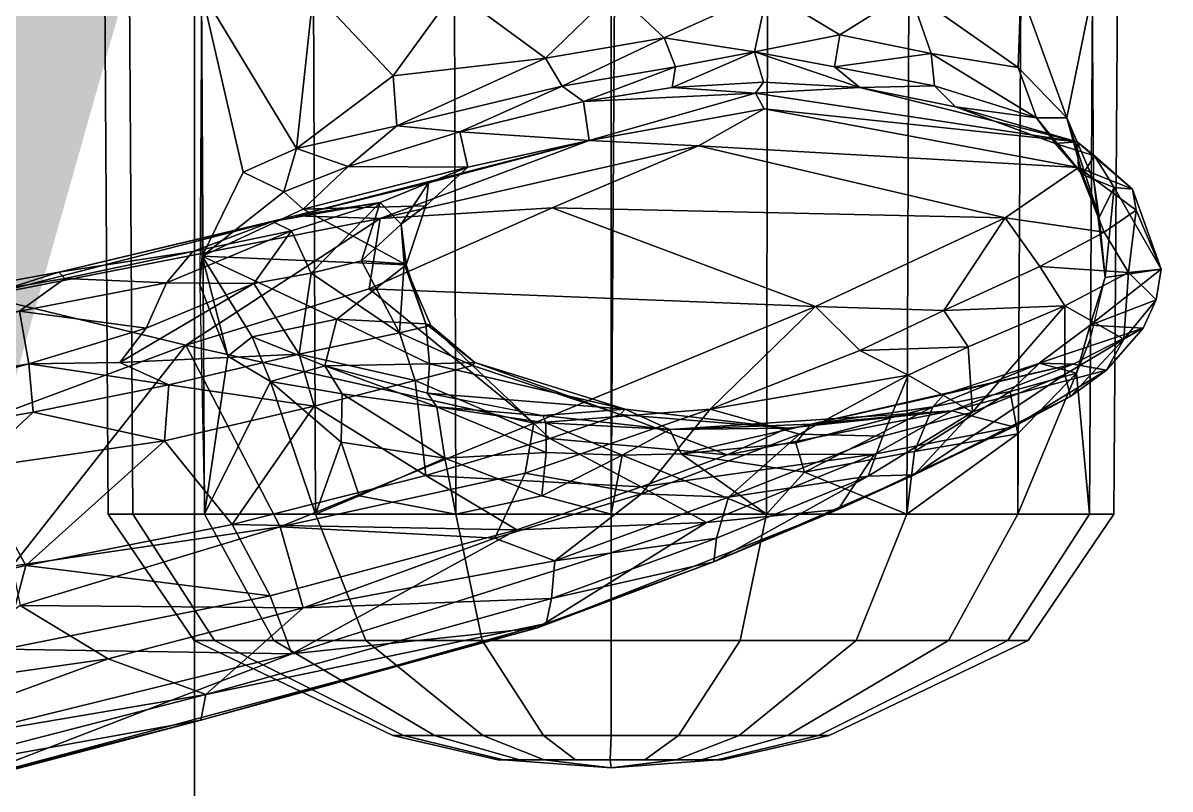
# Model space of a CAD drawing. Header units: inches. Extents: x -15.6 to 12, y -13.7 to 13.7.
# Drawn here: x 0.847 to 3.072, y -6.848 to -5.363 of the extents above; entities that cross this region are included whole.
import ezdxf

# ---------------------------------------------------------------- set-up
doc = ezdxf.new("R2010")
doc.units = ezdxf.units.IN
doc.header["$MEASUREMENT"] = 0
for name, color, linetype in [('SEAT-BASE', 5, 'Continuous'), ('SEAT-CHASSIS', 5, 'Continuous'), ('SEAT-FABRIC', 5, 'Continuous'), ('SEAT-VIEW', 7, 'Continuous')]:
    doc.layers.add(name, color=color, linetype=linetype)
doc.styles.get("Standard").update_dxf_attribs({"font": 'arial.ttf'})

msp = doc.modelspace()

# ---------------------------------------------------------------- linework, layer by layer
at = {"layer": 'SEAT-BASE'}
for points in [[(1.2583, -0.5087, 4.3018), (10.212, -6.9666, 3.2423), (10.0935, -7.0222, 3.1616), (1.2453, -0.5667, 4.1832)], [(1.2583, -0.5087, 4.3018), (1.6317, -0.6604, 5.6622), (8.3276, -5.7822, 3.9879), (10.212, -6.9666, 3.2423)], [(1.2144, -0.6768, 4.119), (1.2453, -0.5667, 4.1832), (10.0935, -7.0222, 3.1616), (10.0057, -7.1175, 3.1096)], [(1.8442, -0.7627, 6.6264), (11.0112, -7.713, 4.1389), (10.6876, -7.3537, 4.2077), (1.9818, -0.6018, 6.5161)], [(10.6876, -7.3537, 4.2077), (9.3076, -6.2305, 4.5256), (2.1183, -0.6616, 6.4477), (1.9818, -0.6018, 6.5161)], [(2.1583, -0.6136, 6.3529), (2.1513, -0.6307, 6.3972), (8.7499, -5.7517, 4.6397), (8.6059, -5.6101, 4.6557)], [(2.1578, -0.608, 6.3093), (2.1583, -0.6136, 6.3529), (8.6059, -5.6101, 4.6557), (8.0081, -5.1187, 4.7721)], [(2.1183, -0.6616, 6.4477), (9.3076, -6.2305, 4.5256), (8.7499, -5.7517, 4.6397), (2.1513, -0.6307, 6.3972)], [(1.7173, -0.7076, 5.8711), (8.366, -5.7674, 4.1787), (8.3276, -5.7822, 3.9879), (1.6317, -0.6604, 5.6622)], [(1.2144, -0.6768, 4.119), (10.0057, -7.1175, 3.1096), (9.9373, -7.2199, 3.0957), (1.1167, -0.8113, 4.119)], [(1.7173, -0.7076, 5.8711), (1.7517, -0.6778, 6.004), (8.4075, -5.7367, 4.297), (8.366, -5.7674, 4.1787)], [(1.7875, -0.7046, 6.1381), (8.4414, -5.6689, 4.4046), (8.4075, -5.7367, 4.297), (1.7517, -0.6778, 6.004)], [(10.9221, -7.7762, 4.1776), (11.0112, -7.713, 4.1389), (1.8442, -0.7627, 6.6264), (1.7632, -0.9924, 6.6746)], [(1.1167, -0.8113, 4.119), (9.9373, -7.2199, 3.0957), (9.861, -7.3166, 3.1096), (1.019, -0.9459, 4.119)], [(0.9238, -1.0093, 4.1832), (1.019, -0.9459, 4.119), (9.861, -7.3166, 3.1096), (9.7976, -7.4295, 3.1616)], [(10.8603, -7.8897, 4.1833), (10.9221, -7.7762, 4.1776), (1.7632, -0.9924, 6.6746), (1.7169, -1.1045, 6.6862)], [(0.9238, -1.0093, 4.1832), (9.7976, -7.4295, 3.1616), (9.7813, -7.5593, 3.2423), (0.8726, -1.0395, 4.3018)], [(1.1323, -1.3477, 5.6622), (0.8726, -1.0395, 4.3018), (9.7813, -7.5593, 3.2423), (8.0726, -6.1332, 3.9879)], [(10.8603, -7.8897, 4.1833), (1.7169, -1.1045, 6.6862), (1.581, -1.2915, 6.6862), (10.8596, -7.8907, 4.1833)], [(1.581, -1.2915, 6.6862), (1.4887, -1.3703, 6.6746), (10.7707, -7.9846, 4.1776), (10.8596, -7.8907, 4.1833)], [(1.1323, -1.3477, 5.6622), (8.0726, -6.1332, 3.9879), (8.0704, -6.1743, 4.1787), (1.2037, -1.4146, 5.8711)], [(1.4887, -1.3703, 6.6746), (1.2953, -1.5183, 6.6264), (10.7381, -8.0888, 4.1389), (10.7707, -7.9846, 4.1776)], [(1.1859, -1.4565, 6.004), (1.2037, -1.4146, 5.8711), (8.0704, -6.1743, 4.1787), (8.054, -6.2233, 4.297)], [(1.1859, -1.4565, 6.004), (8.054, -6.2233, 4.297), (8, -6.2765, 4.4046), (1.2224, -1.4823, 6.1381)], [(1.2224, -1.4823, 6.1381), (6.9088, -5.5046, 4.6837), (6.9916, -5.59, 4.7054), (1.2337, -1.5483, 6.156)], [(1.1848, -1.6988, 6.5161), (10.2964, -7.8921, 4.2077), (10.7381, -8.0888, 4.1389), (1.2953, -1.5183, 6.6264)], [(1.2847, -1.7309, 6.1669), (1.2337, -1.5483, 6.156), (6.9916, -5.59, 4.7054), (7.369, -5.944, 4.6181)], [(1.1848, -1.6988, 6.5161), (1.2838, -1.8102, 6.4477), (8.8018, -6.9268, 4.5256), (10.2964, -7.8921, 4.2077)], [(1.2646, -1.8511, 6.3972), (8.1741, -6.5443, 4.6397), (8.8018, -6.9268, 4.5256), (1.2838, -1.8102, 6.4477)], [(7.3428, -6.0344, 4.7721), (7.9949, -6.4511, 4.6557), (1.2505, -1.8631, 6.3529), (1.245, -1.8643, 6.3093)], [(7.3428, -6.0344, 4.7721), (1.245, -1.8643, 6.3093), (2.2236, -2.5256, 6.0373), (7.4363, -6.0989, 4.6757)], [(7.9949, -6.4511, 4.6557), (1.2505, -1.8631, 6.3529), (1.2646, -1.8511, 6.3972), (8.1741, -6.5443, 4.6397)], [(3.4855, -3.3577, 5.6397), (7.4363, -6.0989, 4.6757), (2.2236, -2.5256, 6.0373), (3.054, -3.0807, 5.78)]]:
    msp.add_3dface(points, dxfattribs=at)
at = {"layer": 'SEAT-CHASSIS'}
for points in [[(1.0602, -6.3154, 12.2506), (1.0537, -5.3012, 12.2526), (1.0056, -5.3012, 11.9492), (1.0125, -6.3154, 11.9492)], [(1.0125, -6.3154, 11.9492), (1.0056, -5.3012, 11.9492), (1.0537, -5.3012, 11.6457), (1.0602, -6.3154, 11.6479)], [(1.1988, -6.3154, 12.5225), (1.1932, -5.3012, 12.5264), (1.0537, -5.3012, 12.2526), (1.0602, -6.3154, 12.2506)], [(1.0602, -6.3154, 11.6479), (1.0537, -5.3012, 11.6457), (1.1932, -5.3012, 11.372), (1.1988, -6.3154, 11.376)], [(1.1946, -5.8152, 12.5433), (1.1932, -5.3012, 12.5264), (1.1899, -5.8705, 12.5255)], [(1.1932, -5.3012, 12.5264), (1.1946, -5.8152, 12.5433), (1.2742, -5.6522, 12.629)], [(1.4104, -5.3012, 12.7436), (1.1932, -5.3012, 12.5264), (1.3775, -5.6061, 12.7292)], [(1.3775, -5.6061, 12.7292), (1.1932, -5.3012, 12.5264), (1.2742, -5.6522, 12.629)], [(1.4145, -6.3154, 12.7382), (1.4104, -5.3012, 12.7436), (1.1932, -5.3012, 12.5264), (1.1988, -6.3154, 12.5225)], [(1.1988, -6.3154, 11.376), (1.1932, -5.3012, 11.372), (1.4104, -5.3012, 11.1547), (1.4145, -6.3154, 11.1602)], [(1.4104, -5.3012, 12.7436), (1.3775, -5.6061, 12.7292), (1.5653, -5.4655, 12.8414)], [(1.5653, -5.4655, 12.8414), (1.6842, -5.3012, 12.8831), (1.4104, -5.3012, 12.7436)], [(1.6864, -6.3154, 12.8768), (1.6842, -5.3012, 12.8831), (1.4104, -5.3012, 12.7436), (1.4145, -6.3154, 12.7382)], [(1.4145, -6.3154, 11.1602), (1.4104, -5.3012, 11.1547), (1.6842, -5.3012, 11.0152), (1.6864, -6.3154, 11.0217)], [(1.8606, -5.431, 12.9355), (1.6842, -5.3012, 12.8831), (1.5653, -5.4655, 12.8414)], [(1.8606, -5.431, 12.9355), (1.994, -5.3012, 12.9302), (1.6842, -5.3012, 12.8831)], [(1.9878, -6.3154, 12.9245), (1.994, -5.3012, 12.9302), (1.6842, -5.3012, 12.8831), (1.6864, -6.3154, 12.8768)], [(1.6864, -6.3154, 11.0217), (1.6842, -5.3012, 11.0152), (1.9876, -5.3012, 10.9672), (1.9878, -6.3154, 10.974)], [(2.0906, -5.3916, 12.938), (1.994, -5.3012, 12.9302), (1.8606, -5.431, 12.9355)], [(1.9878, -6.3154, 10.974), (1.9876, -5.3012, 10.9672), (2.2911, -5.3012, 11.0152), (2.2891, -6.3154, 11.0217)], [(2.2891, -6.3154, 12.8768), (2.2911, -5.3012, 12.8831), (1.994, -5.3012, 12.9302), (1.9878, -6.3154, 12.9245)], [(1.994, -5.3012, 12.9302), (2.0906, -5.3916, 12.938), (2.2911, -5.3012, 12.8831)], [(2.2656, -5.4185, 12.9181), (2.2911, -5.3012, 12.8831), (2.0906, -5.3916, 12.938)], [(2.2656, -5.4185, 12.9181), (2.431, -5.386, 12.837), (2.2911, -5.3012, 12.8831)], [(2.561, -6.3154, 12.7382), (2.5649, -5.3012, 12.7436), (2.2911, -5.3012, 12.8831), (2.2891, -6.3154, 12.8768)], [(2.2891, -6.3154, 11.0217), (2.2911, -5.3012, 11.0152), (2.5649, -5.3012, 11.1547), (2.561, -6.3154, 11.1602)], [(2.431, -5.386, 12.837), (2.5666, -5.3012, 12.7419), (2.2911, -5.3012, 12.8831)], [(2.5666, -5.3012, 12.7419), (2.431, -5.386, 12.837), (2.6087, -5.4219, 12.7233)], [(2.7768, -6.3154, 12.5225), (2.7821, -5.3012, 12.5264), (2.5649, -5.3012, 12.7436), (2.561, -6.3154, 12.7382)], [(2.561, -6.3154, 11.1602), (2.5649, -5.3012, 11.1547), (2.7821, -5.3012, 11.372), (2.7768, -6.3154, 11.376)], [(2.777, -5.449, 12.5373), (2.5666, -5.3012, 12.7419), (2.6087, -5.4219, 12.7233)], [(2.777, -5.449, 12.5373), (2.7821, -5.3012, 12.5264), (2.5666, -5.3012, 12.7419)], [(2.9153, -6.3154, 12.2506), (2.9216, -5.3012, 12.2526), (2.7821, -5.3012, 12.5264), (2.7768, -6.3154, 12.5225)], [(2.7768, -6.3154, 11.376), (2.7821, -5.3012, 11.372), (2.9216, -5.3012, 11.6457), (2.9153, -6.3154, 11.6479)], [(2.8717, -5.5465, 12.3862), (2.7821, -5.3012, 12.5264), (2.777, -5.449, 12.5373)], [(2.7821, -5.3012, 12.5264), (2.8717, -5.5465, 12.3862), (2.9216, -5.3012, 12.2527)], [(2.9237, -5.6688, 12.2406), (2.9216, -5.3012, 12.2527), (2.8717, -5.5465, 12.3862)], [(2.963, -6.3154, 11.9492), (2.9697, -5.3012, 11.9492), (2.9216, -5.3012, 12.2526), (2.9153, -6.3154, 12.2506)], [(2.9153, -6.3154, 11.6479), (2.9216, -5.3012, 11.6457), (2.9697, -5.3012, 11.9492), (2.963, -6.3154, 11.9492)], [(1.8928, -5.4855, 12.9793), (2.0906, -5.3916, 12.938), (1.8606, -5.431, 12.9355)], [(2.1126, -5.448, 12.9715), (2.0906, -5.3916, 12.938), (1.8928, -5.4855, 12.9793)], [(2.0906, -5.3916, 12.938), (2.1126, -5.448, 12.9715), (2.2656, -5.4185, 12.9181)], [(2.4212, -5.4482, 12.8834), (2.431, -5.386, 12.837), (2.2656, -5.4185, 12.9181)], [(2.431, -5.386, 12.837), (2.4212, -5.4482, 12.8834), (2.6087, -5.4219, 12.7233)], [(2.2833, -5.4777, 13.0041), (2.2656, -5.4185, 12.9181), (2.1061, -5.488, 13.0329)], [(2.1126, -5.448, 12.9715), (2.1061, -5.488, 13.0329), (2.2656, -5.4185, 12.9181)], [(2.2656, -5.4185, 12.9181), (2.4699, -5.488, 12.929), (2.4212, -5.4482, 12.8834)], [(2.2656, -5.4185, 12.9181), (2.2833, -5.4777, 13.0041), (2.4699, -5.488, 12.929)], [(2.4212, -5.4482, 12.8834), (2.6148, -5.4844, 12.7687), (2.6087, -5.4219, 12.7233)], [(2.6148, -5.4844, 12.7687), (2.8128, -5.5467, 12.5345), (2.6087, -5.4219, 12.7233)], [(2.6087, -5.4219, 12.7233), (2.8128, -5.5467, 12.5345), (2.777, -5.449, 12.5373)], [(1.8606, -5.431, 12.9355), (1.5653, -5.4655, 12.8414), (1.5719, -5.5621, 12.8824)], [(1.5719, -5.5621, 12.8824), (1.8928, -5.4855, 12.9793), (1.8606, -5.431, 12.9355)], [(2.1126, -5.448, 12.9715), (1.8928, -5.4855, 12.9793), (1.9341, -5.5149, 13.0394)], [(2.1126, -5.448, 12.9715), (1.8928, -5.4855, 12.9793), (1.9341, -5.5149, 13.0394)], [(1.9341, -5.5149, 13.0394), (2.1061, -5.488, 13.0329), (2.1126, -5.448, 12.9715)], [(1.9341, -5.5149, 13.0394), (2.1061, -5.488, 13.0329), (2.1126, -5.448, 12.9715)], [(2.4699, -5.488, 12.929), (2.6148, -5.4844, 12.7687), (2.4212, -5.4482, 12.8834)], [(2.8717, -5.5465, 12.3862), (2.777, -5.449, 12.5373), (2.8128, -5.5467, 12.5345)], [(1.3775, -5.6061, 12.7292), (1.5719, -5.5621, 12.8824), (1.5653, -5.4655, 12.8414)], [(1.8928, -5.4855, 12.9793), (1.5719, -5.5621, 12.8824), (1.6943, -5.5742, 13.015)], [(1.8928, -5.4855, 12.9793), (1.6943, -5.5742, 13.015), (1.9341, -5.5149, 13.0394)], [(1.8928, -5.4855, 12.9793), (1.6943, -5.5742, 13.015), (1.9341, -5.5149, 13.0394)], [(2.2679, -5.4989, 13.4905), (2.1061, -5.488, 13.0329), (1.9341, -5.5149, 13.0394)], [(2.1061, -5.488, 13.0329), (2.2679, -5.4989, 13.4905), (2.2833, -5.4777, 13.0041)], [(2.4699, -5.488, 12.929), (2.2833, -5.4777, 13.0041), (2.2679, -5.4989, 13.4905)], [(2.8917, -5.5935, 13.3274), (2.4699, -5.488, 12.929), (2.2679, -5.4989, 13.4905)], [(2.6148, -5.4844, 12.7687), (2.4699, -5.488, 12.929), (2.6559, -5.5254, 12.8141)], [(2.6559, -5.5254, 12.8141), (2.4699, -5.488, 12.929), (2.8917, -5.5935, 13.3274)], [(2.8128, -5.5467, 12.5345), (2.6148, -5.4844, 12.7687), (2.6559, -5.5254, 12.8141)], [(1.9449, -5.591, 14.2989), (1.9341, -5.5149, 13.0394), (1.6943, -5.5742, 13.015)], [(2.2679, -5.4989, 13.4905), (1.9341, -5.5149, 13.0394), (1.9449, -5.591, 14.2989)], [(1.9449, -5.591, 14.2989), (2.2847, -5.5294, 14.0687), (2.2679, -5.4989, 13.4905)], [(2.8917, -5.5935, 13.3274), (2.2679, -5.4989, 13.4905), (2.2847, -5.5294, 14.0687)], [(1.9449, -5.591, 14.2989), (2.1569, -5.6013, 14.5308), (2.2847, -5.5294, 14.0687)], [(2.8943, -5.6429, 14.2706), (2.2847, -5.5294, 14.0687), (2.1569, -5.6013, 14.5308)], [(2.2847, -5.5294, 14.0687), (2.8943, -5.6429, 14.2706), (2.8917, -5.5935, 13.3274)], [(2.8488, -5.5964, 12.6417), (2.6559, -5.5254, 12.8141), (2.8917, -5.5935, 13.3274)], [(2.8128, -5.5467, 12.5345), (2.6559, -5.5254, 12.8141), (2.8488, -5.5964, 12.6417)], [(2.8128, -5.5467, 12.5345), (2.9018, -5.6567, 12.4522), (2.8717, -5.5465, 12.3862)], [(2.8128, -5.5467, 12.5345), (2.8488, -5.5964, 12.6417), (2.9018, -5.6567, 12.4522)], [(2.934, -5.7391, 12.2953), (2.9237, -5.6688, 12.2406), (2.8717, -5.5465, 12.3862)], [(2.934, -5.7391, 12.2953), (2.8717, -5.5465, 12.3862), (2.9018, -5.6567, 12.4522)], [(1.3775, -5.6061, 12.7292), (1.4777, -5.6413, 12.9178), (1.5719, -5.5621, 12.8824)], [(1.5719, -5.5621, 12.8824), (1.4777, -5.6413, 12.9178), (1.6943, -5.5742, 13.015)], [(1.6943, -5.5742, 13.015), (1.4777, -5.6413, 12.9178), (1.7098, -5.6425, 13.8475)], [(1.7098, -5.6425, 13.8475), (1.9449, -5.591, 14.2989), (1.6943, -5.5742, 13.015)], [(1.2742, -5.6522, 12.629), (1.3527, -5.6903, 12.7858), (1.3775, -5.6061, 12.7292)], [(1.3775, -5.6061, 12.7292), (1.3527, -5.6903, 12.7858), (1.4777, -5.6413, 12.9178)], [(1.3751, -5.7367, 14.667), (1.9449, -5.591, 14.2989), (1.6336, -5.6727, 14.1848)], [(1.5395, -5.7417, 14.8571), (1.9449, -5.591, 14.2989), (1.3751, -5.7367, 14.667)], [(2.1569, -5.6013, 14.5308), (1.9449, -5.591, 14.2989), (1.5395, -5.7417, 14.8571)], [(1.5395, -5.7417, 14.8571), (1.8737, -5.7215, 14.9422), (2.1569, -5.6013, 14.5308)], [(1.9449, -5.591, 14.2989), (1.7098, -5.6425, 13.8475), (1.6336, -5.6727, 14.1848)], [(2.7517, -5.7406, 14.8435), (2.1569, -5.6013, 14.5308), (1.8737, -5.7215, 14.9422)], [(2.1569, -5.6013, 14.5308), (2.7517, -5.7406, 14.8435), (2.8943, -5.6429, 14.2706)], [(2.9251, -5.6203, 13.0056), (2.8488, -5.5964, 12.6417), (2.8917, -5.5935, 13.3274)], [(2.9018, -5.6567, 12.4522), (2.8488, -5.5964, 12.6417), (2.9251, -5.6203, 13.0056)], [(2.9988, -5.685, 13.9858), (2.8917, -5.5935, 13.3274), (2.8943, -5.6429, 14.2706)], [(2.9251, -5.6203, 13.0056), (2.8917, -5.5935, 13.3274), (2.9988, -5.685, 13.9858)], [(2.9018, -5.6567, 12.4522), (2.9251, -5.6203, 13.0056), (2.9635, -5.682, 12.9538)], [(2.9251, -5.6203, 13.0056), (2.9988, -5.685, 13.9858), (2.9635, -5.682, 12.9538)], [(1.3905, -5.7241, 12.991), (1.4777, -5.6413, 12.9178), (1.3527, -5.6903, 12.7858)], [(1.7098, -5.6425, 13.8475), (1.4777, -5.6413, 12.9178), (1.3905, -5.7241, 12.991)], [(1.7098, -5.6425, 13.8475), (1.3905, -5.7241, 12.991), (1.6285, -5.7172, 13.8861)], [(1.6336, -5.6727, 14.1848), (1.7098, -5.6425, 13.8475), (1.6285, -5.7172, 13.8861)], [(2.7517, -5.7406, 14.8435), (2.9441, -5.7685, 14.649), (2.8943, -5.6429, 14.2706)], [(2.8943, -5.6429, 14.2706), (2.9441, -5.7685, 14.649), (3.006, -5.7258, 14.3062)], [(2.8943, -5.6429, 14.2706), (3.006, -5.7258, 14.3062), (2.9988, -5.685, 13.9858)], [(1.2742, -5.6522, 12.629), (1.1946, -5.8152, 12.5433), (1.3527, -5.6903, 12.7858)], [(1.6336, -5.6727, 14.1848), (1.5399, -5.7108, 14.3167), (1.3751, -5.7367, 14.667)], [(1.6336, -5.6727, 14.1848), (1.5805, -5.7526, 14.1404), (1.5399, -5.7108, 14.3167)], [(1.6285, -5.7172, 13.8861), (1.5805, -5.7526, 14.1404), (1.6336, -5.6727, 14.1848)], [(2.934, -5.7391, 12.2953), (2.9018, -5.6567, 12.4522), (2.9635, -5.682, 12.9538)], [(2.9458, -5.8561, 12.1744), (2.9237, -5.6688, 12.2406), (2.934, -5.7391, 12.2953)], [(1.3905, -5.7241, 12.991), (1.3527, -5.6903, 12.7858), (1.1946, -5.8152, 12.5433)], [(2.9635, -5.682, 12.9538), (2.9458, -5.8561, 12.1744), (2.934, -5.7391, 12.2953)], [(3.0544, -5.8404, 14.2607), (2.9458, -5.8561, 12.1744), (2.9635, -5.682, 12.9538)], [(3.0544, -5.8404, 14.2607), (2.9635, -5.682, 12.9538), (2.9988, -5.685, 13.9858)], [(3.0544, -5.8404, 14.2607), (2.9988, -5.685, 13.9858), (3.006, -5.7258, 14.3062)], [(1.5399, -5.7108, 14.3167), (1.3307, -5.748, 14.6194), (1.3751, -5.7367, 14.667)], [(1.3307, -5.748, 14.6194), (1.5399, -5.7108, 14.3167), (1.3677, -5.7656, 14.5171)], [(1.5399, -5.7108, 14.3167), (1.4063, -5.848, 14.4209), (1.3677, -5.7656, 14.5171)], [(1.5902, -5.832, 13.8522), (1.6285, -5.7172, 13.8861), (1.3905, -5.7241, 12.991)], [(1.5399, -5.7108, 14.3167), (1.5035, -5.8241, 14.297), (1.4063, -5.848, 14.4209)], [(1.5035, -5.8241, 14.297), (1.5399, -5.7108, 14.3167), (1.5805, -5.7526, 14.1404)], [(1.5902, -5.832, 13.8522), (1.5805, -5.7526, 14.1404), (1.6285, -5.7172, 13.8861)], [(1.5395, -5.7417, 14.8571), (1.3751, -5.7367, 14.667), (0.7701, -5.8926, 14.8371)], [(0.9166, -5.846, 14.7625), (0.7701, -5.8926, 14.8371), (1.3751, -5.7367, 14.667)], [(1.3751, -5.7367, 14.667), (1.3307, -5.748, 14.6194), (0.9166, -5.846, 14.7625)], [(1.5902, -5.832, 13.8522), (1.3905, -5.7241, 12.991), (1.1946, -5.8152, 12.5433)], [(1.5395, -5.7417, 14.8571), (1.5186, -5.8784, 15.2285), (1.8737, -5.7215, 14.9422)], [(2.3843, -5.9127, 15.3963), (1.8737, -5.7215, 14.9422), (1.5186, -5.8784, 15.2285)], [(1.8737, -5.7215, 14.9422), (2.3843, -5.9127, 15.3963), (2.7517, -5.7406, 14.8435)], [(2.9914, -5.8468, 14.6606), (3.006, -5.7258, 14.3062), (2.9441, -5.7685, 14.649)], [(3.006, -5.7258, 14.3062), (2.9914, -5.8468, 14.6606), (3.0544, -5.8404, 14.2607)], [(1.163, -5.9876, 15.3219), (1.5395, -5.7417, 14.8571), (0.7701, -5.8926, 14.8371)], [(1.1764, -5.8059, 14.6287), (0.9166, -5.846, 14.7625), (1.3307, -5.748, 14.6194)], [(1.5186, -5.8784, 15.2285), (1.5395, -5.7417, 14.8571), (1.163, -5.9876, 15.3219)], [(1.3307, -5.748, 14.6194), (1.3677, -5.7656, 14.5171), (1.1764, -5.8059, 14.6287)], [(1.5863, -5.83, 14.1089), (1.5035, -5.8241, 14.297), (1.5805, -5.7526, 14.1404)], [(1.5902, -5.832, 13.8522), (1.5863, -5.83, 14.1089), (1.5805, -5.7526, 14.1404)], [(2.3843, -5.9127, 15.3963), (2.6329, -5.9203, 15.296), (2.7517, -5.7406, 14.8435)], [(2.6329, -5.9203, 15.296), (2.8194, -5.8348, 14.9842), (2.7517, -5.7406, 14.8435)], [(2.7517, -5.7406, 14.8435), (2.8194, -5.8348, 14.9842), (2.9441, -5.7685, 14.649)], [(1.1252, -5.8669, 14.5936), (1.3677, -5.7656, 14.5171), (1.2946, -5.8677, 14.5099)], [(1.1252, -5.8669, 14.5936), (1.1764, -5.8059, 14.6287), (1.3677, -5.7656, 14.5171)], [(1.2946, -5.8677, 14.5099), (1.3677, -5.7656, 14.5171), (1.4063, -5.848, 14.4209)], [(2.9914, -5.8468, 14.6606), (2.9441, -5.7685, 14.649), (2.8194, -5.8348, 14.9842)], [(1.1764, -5.8059, 14.6287), (0.9281, -5.858, 14.6805), (0.9166, -5.846, 14.7625)], [(1.1764, -5.8059, 14.6287), (1.1252, -5.8669, 14.5936), (0.9281, -5.858, 14.6805)], [(1.1899, -5.8705, 12.5255), (1.2445, -6.0091, 12.5944), (1.1946, -5.8152, 12.5433)], [(1.1946, -5.8152, 12.5433), (1.4556, -5.9373, 13.3507), (1.5902, -5.832, 13.8522)], [(1.4556, -5.9373, 13.3507), (1.1946, -5.8152, 12.5433), (1.2915, -5.9711, 12.7094)], [(1.1946, -5.8152, 12.5433), (1.2445, -6.0091, 12.5944), (1.2915, -5.9711, 12.7094)], [(1.5035, -5.8241, 14.297), (1.5776, -5.9634, 14.2751), (1.4063, -5.848, 14.4209)], [(1.5035, -5.8241, 14.297), (1.5863, -5.83, 14.1089), (1.5776, -5.9634, 14.2751)], [(0.9166, -5.846, 14.7625), (0.9281, -5.858, 14.6805), (-0.2635, -6.0618, 14.6088)], [(-0.2635, -6.0618, 14.6088), (0.7701, -5.8926, 14.8371), (0.9166, -5.846, 14.7625)], [(1.3827, -6.0051, 14.4961), (1.2946, -5.8677, 14.5099), (1.4063, -5.848, 14.4209)], [(1.3827, -6.0051, 14.4961), (1.4063, -5.848, 14.4209), (1.5776, -5.9634, 14.2751)], [(1.4556, -5.9373, 13.3507), (1.6282, -5.9464, 13.8696), (1.5902, -5.832, 13.8522)], [(1.5776, -5.9634, 14.2751), (1.5863, -5.83, 14.1089), (1.6378, -5.9491, 14.0412)], [(1.6282, -5.9464, 13.8696), (1.5863, -5.83, 14.1089), (1.5902, -5.832, 13.8522)], [(1.6282, -5.9464, 13.8696), (1.6378, -5.9491, 14.0412), (1.5863, -5.83, 14.1089)], [(2.8679, -5.9115, 15.0095), (2.8194, -5.8348, 14.9842), (2.6329, -5.9203, 15.296)], [(2.8679, -5.9115, 15.0095), (2.9914, -5.8468, 14.6606), (2.8194, -5.8348, 14.9842)], [(2.8679, -5.9115, 15.0095), (2.982, -5.976, 14.6548), (2.9914, -5.8468, 14.6606)], [(2.9167, -5.949, 12.4042), (2.9458, -5.8561, 12.1744), (3.0544, -5.8404, 14.2607)], [(3.0449, -5.8995, 14.2728), (2.9167, -5.949, 12.4042), (3.0544, -5.8404, 14.2607)], [(3.0449, -5.8995, 14.2728), (2.9914, -5.8468, 14.6606), (2.982, -5.976, 14.6548)], [(3.0544, -5.8404, 14.2607), (2.9914, -5.8468, 14.6606), (3.0449, -5.8995, 14.2728)], [(-0.2635, -6.0618, 14.6088), (0.9281, -5.858, 14.6805), (-0.1848, -6.0456, 14.4943)], [(0.84, -5.9213, 14.608), (-0.1848, -6.0456, 14.4943), (0.9281, -5.858, 14.6805)], [(0.84, -5.9213, 14.608), (0.9281, -5.858, 14.6805), (1.1252, -5.8669, 14.5936)], [(1.086, -5.9545, 14.5669), (0.84, -5.9213, 14.608), (1.1252, -5.8669, 14.5936)], [(1.3827, -6.0051, 14.4961), (1.0352, -6.0208, 14.5635), (1.2946, -5.8677, 14.5099)], [(1.0352, -6.0208, 14.5635), (1.086, -5.9545, 14.5669), (1.2946, -5.8677, 14.5099)], [(1.086, -5.9545, 14.5669), (1.1252, -5.8669, 14.5936), (1.2946, -5.8677, 14.5099)], [(1.1988, -6.3154, 12.5225), (1.2445, -6.0091, 12.5944), (1.1899, -5.8705, 12.5255)], [(2.9167, -5.949, 12.4042), (2.9174, -5.9747, 12.2513), (2.9458, -5.8561, 12.1744)], [(0.8095, -6.1195, 15.3903), (1.163, -5.9876, 15.3219), (0.7701, -5.8926, 14.8371)], [(1.838, -6.1389, 15.7645), (1.5186, -5.8784, 15.2285), (1.163, -5.9876, 15.3219)], [(1.5186, -5.8784, 15.2285), (1.838, -6.1389, 15.7645), (2.3843, -5.9127, 15.3963)], [(1.838, -6.1389, 15.7645), (2.1798, -6.1117, 15.7098), (2.3843, -5.9127, 15.3963)], [(2.3843, -5.9127, 15.3963), (2.1798, -6.1117, 15.7098), (2.4699, -5.9979, 15.4931)], [(2.3843, -5.9127, 15.3963), (2.4699, -5.9979, 15.4931), (2.6329, -5.9203, 15.296)], [(2.6329, -5.9203, 15.296), (2.6803, -5.9905, 15.3247), (2.8679, -5.9115, 15.0095)], [(2.8679, -5.9115, 15.0095), (2.6803, -5.9905, 15.3247), (2.6886, -6.1174, 15.3117)], [(2.8679, -5.9115, 15.0095), (2.6886, -6.1174, 15.3117), (2.8675, -6.0442, 14.9853)], [(2.8679, -5.9115, 15.0095), (2.8675, -6.0442, 14.9853), (2.982, -5.976, 14.6548)], [(3.0197, -5.9547, 14.2619), (2.9167, -5.949, 12.4042), (3.0449, -5.8995, 14.2728)], [(3.0449, -5.8995, 14.2728), (2.982, -5.976, 14.6548), (3.0197, -5.9547, 14.2619)], [(0.8586, -6.0238, 14.5537), (-0.1343, -6.1919, 14.3431), (0.84, -5.9213, 14.608)], [(1.086, -5.9545, 14.5669), (0.8586, -6.0238, 14.5537), (0.84, -5.9213, 14.608)], [(1.4556, -5.9373, 13.3507), (1.2915, -5.9711, 12.7094), (1.4325, -6.0274, 12.9027)], [(1.4325, -6.0274, 12.9027), (1.6355, -6.024, 13.607), (1.4556, -5.9373, 13.3507)], [(1.6282, -5.9464, 13.8696), (1.4556, -5.9373, 13.3507), (1.6355, -6.024, 13.607)], [(2.6803, -5.9905, 15.3247), (2.6329, -5.9203, 15.296), (2.4699, -5.9979, 15.4931)], [(0.8586, -6.0238, 14.5537), (1.086, -5.9545, 14.5669), (1.0352, -6.0208, 14.5635)], [(1.719, -6.0268, 14.1513), (1.5776, -5.9634, 14.2751), (1.6378, -5.9491, 14.0412)], [(1.7233, -6.021, 13.9187), (1.6282, -5.9464, 13.8696), (1.6355, -6.024, 13.607)], [(1.7233, -6.021, 13.9187), (1.6378, -5.9491, 14.0412), (1.6282, -5.9464, 13.8696)], [(1.7233, -6.021, 13.9187), (1.719, -6.0268, 14.1513), (1.6378, -5.9491, 14.0412)], [(2.818, -6.0225, 12.6703), (2.9167, -5.949, 12.4042), (3.0197, -5.9547, 14.2619)], [(2.9167, -5.949, 12.4042), (2.818, -6.0225, 12.6703), (2.8905, -6.0421, 12.3362)], [(3.0197, -5.9547, 14.2619), (2.8836, -6.0241, 13.6617), (2.818, -6.0225, 12.6703)], [(2.9483, -6.0362, 14.3141), (2.8836, -6.0241, 13.6617), (3.0197, -5.9547, 14.2619)], [(2.8905, -6.0421, 12.3362), (2.9174, -5.9747, 12.2513), (2.9167, -5.949, 12.4042)], [(2.9483, -6.0362, 14.3141), (3.0197, -5.9547, 14.2619), (2.982, -5.976, 14.6548)], [(1.2445, -6.0091, 12.5944), (1.3271, -6.0577, 12.6869), (1.2915, -5.9711, 12.7094)], [(1.3271, -6.0577, 12.6869), (1.4325, -6.0274, 12.9027), (1.2915, -5.9711, 12.7094)], [(1.6078, -6.0558, 14.416), (1.3827, -6.0051, 14.4961), (1.5776, -5.9634, 14.2751)], [(1.6078, -6.0558, 14.416), (1.5776, -5.9634, 14.2751), (1.719, -6.0268, 14.1513)], [(2.8784, -6.0869, 14.7826), (2.982, -5.976, 14.6548), (2.8675, -6.0442, 14.9853)], [(2.9483, -6.0362, 14.3141), (2.982, -5.976, 14.6548), (2.8784, -6.0869, 14.7826)], [(2.9174, -5.9747, 12.2513), (2.8905, -6.0421, 12.3362), (2.9153, -6.3154, 12.2506)], [(1.163, -5.9876, 15.3219), (0.8095, -6.1195, 15.3903), (0.8264, -6.4161, 15.8743)], [(1.3457, -6.3397, 15.9345), (1.163, -5.9876, 15.3219), (0.8264, -6.4161, 15.8743)], [(1.3827, -6.0051, 14.4961), (1.1298, -6.0643, 14.5743), (1.0352, -6.0208, 14.5635)], [(1.3827, -6.0051, 14.4961), (1.4118, -6.1058, 14.5868), (1.1298, -6.0643, 14.5743)], [(1.3457, -6.3397, 15.9345), (1.838, -6.1389, 15.7645), (1.163, -5.9876, 15.3219)], [(1.6078, -6.0558, 14.416), (1.4118, -6.1058, 14.5868), (1.3827, -6.0051, 14.4961)], [(2.5639, -6.0458, 15.4671), (2.4699, -5.9979, 15.4931), (2.1798, -6.1117, 15.7098)], [(2.6803, -5.9905, 15.3247), (2.4699, -5.9979, 15.4931), (2.5639, -6.0458, 15.4671)], [(2.6803, -5.9905, 15.3247), (2.5639, -6.0458, 15.4671), (2.6886, -6.1174, 15.3117)], [(-0.1343, -6.1919, 14.3431), (0.8586, -6.0238, 14.5537), (-0.1101, -6.2885, 14.3526)], [(0.8669, -6.1171, 14.5636), (-0.1101, -6.2885, 14.3526), (0.8586, -6.0238, 14.5537)], [(1.0352, -6.0208, 14.5635), (1.1298, -6.0643, 14.5743), (0.8586, -6.0238, 14.5537)], [(1.1298, -6.0643, 14.5743), (0.8669, -6.1171, 14.5636), (0.8586, -6.0238, 14.5537)], [(1.2445, -6.0091, 12.5944), (1.1988, -6.3154, 12.5225), (1.3271, -6.0577, 12.6869)], [(1.4664, -6.0817, 12.8232), (1.4325, -6.0274, 12.9027), (1.3271, -6.0577, 12.6869)], [(1.65, -6.1072, 12.9388), (1.4325, -6.0274, 12.9027), (1.4664, -6.0817, 12.8232)], [(1.6317, -6.0803, 13.0103), (1.4325, -6.0274, 12.9027), (1.65, -6.1072, 12.9388)], [(1.4333, -6.0276, 12.9031), (1.6317, -6.0803, 13.0103), (1.6355, -6.024, 13.607)], [(1.8691, -6.1683, 14.5765), (1.6078, -6.0558, 14.416), (1.719, -6.0268, 14.1513)], [(1.6317, -6.0803, 13.0103), (2.0147, -6.1116, 13.9367), (1.6355, -6.024, 13.607)], [(2.0147, -6.1116, 13.9367), (1.7233, -6.021, 13.9187), (1.6355, -6.024, 13.607)], [(1.7233, -6.021, 13.9187), (2.0052, -6.122, 14.2416), (1.719, -6.0268, 14.1513)], [(1.8691, -6.1683, 14.5765), (1.719, -6.0268, 14.1513), (2.0052, -6.122, 14.2416)], [(2.0147, -6.1116, 13.9367), (2.0052, -6.122, 14.2416), (1.7233, -6.021, 13.9187)], [(2.6485, -6.1147, 14.1276), (2.3754, -6.1406, 12.9741), (2.8836, -6.0241, 13.6617)], [(2.3754, -6.1406, 12.9741), (2.6327, -6.0829, 12.8645), (2.8836, -6.0241, 13.6617)], [(2.6327, -6.0829, 12.8645), (2.6116, -6.1073, 12.7855), (2.8172, -6.0234, 12.6693)], [(2.7619, -6.0775, 12.6079), (2.8172, -6.0234, 12.6693), (2.6116, -6.1073, 12.7855)], [(2.8836, -6.0241, 13.6617), (2.6327, -6.0829, 12.8645), (2.818, -6.0225, 12.6703)], [(2.6485, -6.1147, 14.1276), (2.8836, -6.0241, 13.6617), (2.9483, -6.0362, 14.3141)], [(2.8905, -6.0421, 12.3362), (2.818, -6.0225, 12.6703), (2.7619, -6.0775, 12.6079)], [(2.353, -6.1599, 15.6605), (2.5639, -6.0458, 15.4671), (2.1798, -6.1117, 15.7098)], [(2.5148, -6.164, 15.5228), (2.5639, -6.0458, 15.4671), (2.353, -6.1599, 15.6605)], [(2.5639, -6.0458, 15.4671), (2.5148, -6.164, 15.5228), (2.6886, -6.1174, 15.3117)], [(2.8675, -6.0442, 14.9853), (2.5754, -6.2391, 15.3304), (2.8784, -6.0869, 14.7826)], [(2.8675, -6.0442, 14.9853), (2.6886, -6.1174, 15.3117), (2.5754, -6.2391, 15.3304)], [(2.9483, -6.0362, 14.3141), (2.7682, -6.1456, 14.8749), (2.6485, -6.1147, 14.1276)], [(2.8905, -6.0421, 12.3362), (2.7619, -6.0775, 12.6079), (2.7764, -6.1592, 12.5435)], [(2.8784, -6.0869, 14.7826), (2.7682, -6.1456, 14.8749), (2.9483, -6.0362, 14.3141)], [(2.7768, -6.3154, 12.5225), (2.8905, -6.0421, 12.3362), (2.7764, -6.1592, 12.5435)], [(2.7768, -6.3154, 12.5225), (2.9153, -6.3154, 12.2506), (2.8905, -6.0421, 12.3362)], [(0.8669, -6.1171, 14.5636), (1.1298, -6.0643, 14.5743), (1.1214, -6.1728, 14.6532)], [(1.4118, -6.1058, 14.5868), (1.1214, -6.1728, 14.6532), (1.1298, -6.0643, 14.5743)], [(1.1988, -6.3154, 12.5225), (1.4145, -6.3154, 12.7382), (1.3271, -6.0577, 12.6869)], [(1.4145, -6.3154, 12.7382), (1.4642, -6.1754, 12.7827), (1.3271, -6.0577, 12.6869)], [(1.3271, -6.0577, 12.6869), (1.4642, -6.1754, 12.7827), (1.4664, -6.0817, 12.8232)], [(1.6078, -6.0558, 14.416), (1.6282, -6.2401, 14.7985), (1.4118, -6.1058, 14.5868)], [(1.8691, -6.1683, 14.5765), (1.6282, -6.2401, 14.7985), (1.6078, -6.0558, 14.416)], [(1.665, -6.2068, 12.883), (1.4664, -6.0817, 12.8232), (1.4642, -6.1754, 12.7827)], [(1.65, -6.1072, 12.9388), (1.4664, -6.0817, 12.8232), (1.665, -6.2068, 12.883)], [(1.8558, -6.1242, 13.0736), (1.6317, -6.0803, 13.0103), (1.65, -6.1072, 12.9388)], [(2.0147, -6.1116, 13.9367), (1.6317, -6.0803, 13.0103), (1.8556, -6.1239, 13.0748)], [(2.6327, -6.0829, 12.8645), (2.3754, -6.1406, 12.9741), (2.6116, -6.1073, 12.7855)], [(2.7682, -6.1456, 14.8749), (2.8784, -6.0869, 14.7826), (2.5754, -6.2391, 15.3304)], [(2.5762, -6.1938, 12.7445), (2.7764, -6.1592, 12.5435), (2.7619, -6.0775, 12.6079)], [(2.7619, -6.0775, 12.6079), (2.6116, -6.1073, 12.7855), (2.5762, -6.1938, 12.7445)], [(0.8669, -6.1171, 14.5636), (0.7491, -6.2268, 14.5993), (-0.1101, -6.2885, 14.3526)], [(0.8669, -6.1171, 14.5636), (1.1214, -6.1728, 14.6532), (0.7491, -6.2268, 14.5993)], [(1.1214, -6.1728, 14.6532), (1.4118, -6.1058, 14.5868), (1.2528, -6.3354, 14.9051)], [(1.2528, -6.3354, 14.9051), (1.4118, -6.1058, 14.5868), (1.6282, -6.2401, 14.7985)], [(1.8614, -6.1381, 13.0175), (1.65, -6.1072, 12.9388), (1.8618, -6.1955, 12.9489)], [(1.8618, -6.1955, 12.9489), (1.65, -6.1072, 12.9388), (1.665, -6.2068, 12.883)], [(1.8558, -6.1242, 13.0736), (1.65, -6.1072, 12.9388), (1.8614, -6.1381, 13.0175)], [(1.8212, -6.2359, 15.8641), (2.0466, -6.2754, 15.8335), (2.1798, -6.1117, 15.7098)], [(1.838, -6.1389, 15.7645), (1.8212, -6.2359, 15.8641), (2.1798, -6.1117, 15.7098)], [(2.0147, -6.1116, 13.9367), (1.8556, -6.1239, 13.0748), (2.1019, -6.1507, 13.0498)], [(2.0147, -6.1116, 13.9367), (2.33, -6.1483, 14.1534), (2.0052, -6.122, 14.2416)], [(2.1019, -6.1507, 13.0498), (2.33, -6.1483, 14.1534), (2.0147, -6.1116, 13.9367)], [(2.0466, -6.2754, 15.8335), (2.353, -6.1599, 15.6605), (2.1798, -6.1117, 15.7098)], [(2.1019, -6.1507, 13.0498), (2.3754, -6.1406, 12.9741), (2.6485, -6.1147, 14.1276)], [(2.33, -6.1483, 14.1534), (2.1019, -6.1507, 13.0498), (2.6485, -6.1147, 14.1276)], [(2.6485, -6.1147, 14.1276), (2.4987, -6.1988, 14.7459), (2.2128, -6.2004, 14.599)], [(2.2128, -6.2004, 14.599), (2.33, -6.1483, 14.1534), (2.6485, -6.1147, 14.1276)], [(2.6116, -6.1073, 12.7855), (2.3754, -6.1406, 12.9741), (2.3462, -6.1771, 12.9214)], [(2.3631, -6.2337, 12.8731), (2.6116, -6.1073, 12.7855), (2.3462, -6.1771, 12.9214)], [(2.6116, -6.1073, 12.7855), (2.3631, -6.2337, 12.8731), (2.5762, -6.1938, 12.7445)], [(2.5754, -6.2391, 15.3304), (2.6886, -6.1174, 15.3117), (2.4862, -6.2414, 15.5051)], [(2.5148, -6.164, 15.5228), (2.4862, -6.2414, 15.5051), (2.6886, -6.1174, 15.3117)], [(2.4987, -6.1988, 14.7459), (2.6485, -6.1147, 14.1276), (2.7682, -6.1456, 14.8749)], [(1.8212, -6.2359, 15.8641), (1.838, -6.1389, 15.7645), (1.3457, -6.3397, 15.9345)], [(2.1019, -6.1507, 13.0498), (1.8556, -6.1239, 13.0748), (1.8614, -6.1381, 13.0175)], [(1.8618, -6.1955, 12.9489), (2.0094, -6.2005, 12.9639), (1.8614, -6.1381, 13.0175)], [(2.1019, -6.1507, 13.0498), (1.8614, -6.1381, 13.0175), (2.0094, -6.2005, 12.9639)], [(2.2128, -6.2004, 14.599), (1.8691, -6.1683, 14.5765), (2.0052, -6.122, 14.2416)], [(2.33, -6.1483, 14.1534), (2.2128, -6.2004, 14.599), (2.0052, -6.122, 14.2416)], [(2.0094, -6.2005, 12.9639), (2.1235, -6.1979, 12.9628), (2.1019, -6.1507, 13.0498)], [(2.2157, -6.282, 15.7474), (2.353, -6.1599, 15.6605), (2.0466, -6.2754, 15.8335)], [(2.1235, -6.1979, 12.9628), (2.3754, -6.1406, 12.9741), (2.1019, -6.1507, 13.0498)], [(2.1235, -6.1979, 12.9628), (2.3462, -6.1771, 12.9214), (2.3754, -6.1406, 12.9741)], [(2.2157, -6.282, 15.7474), (2.5148, -6.164, 15.5228), (2.353, -6.1599, 15.6605)], [(2.7682, -6.1456, 14.8749), (2.4278, -6.3063, 15.3555), (2.4987, -6.1988, 14.7459)], [(2.5754, -6.2391, 15.3304), (2.4278, -6.3063, 15.3555), (2.7682, -6.1456, 14.8749)], [(2.7764, -6.1592, 12.5435), (2.5762, -6.1938, 12.7445), (2.561, -6.3154, 12.7382)], [(2.561, -6.3154, 12.7382), (2.7768, -6.3154, 12.5225), (2.7764, -6.1592, 12.5435)], [(0.7491, -6.2268, 14.5993), (1.1214, -6.1728, 14.6532), (0.8524, -6.4144, 14.886)], [(0.8524, -6.4144, 14.886), (1.1214, -6.1728, 14.6532), (1.2528, -6.3354, 14.9051)], [(1.4642, -6.1754, 12.7827), (1.4145, -6.3154, 12.7382), (1.4993, -6.2794, 12.8038)], [(1.4993, -6.2794, 12.8038), (1.665, -6.2068, 12.883), (1.4642, -6.1754, 12.7827)], [(1.6282, -6.2401, 14.7985), (1.8691, -6.1683, 14.5765), (2.0461, -6.2624, 14.8504)], [(1.8691, -6.1683, 14.5765), (2.2128, -6.2004, 14.599), (2.0461, -6.2624, 14.8504)], [(2.3462, -6.1771, 12.9214), (2.1235, -6.1979, 12.9628), (2.3631, -6.2337, 12.8731)], [(2.4862, -6.2414, 15.5051), (2.5148, -6.164, 15.5228), (2.2157, -6.282, 15.7474)], [(1.6864, -6.3154, 12.8768), (1.665, -6.2068, 12.883), (1.4993, -6.2794, 12.8038)], [(1.8532, -6.2794, 12.9242), (1.8618, -6.1955, 12.9489), (1.665, -6.2068, 12.883)], [(1.665, -6.2068, 12.883), (1.6864, -6.3154, 12.8768), (1.8532, -6.2794, 12.9242)], [(2.0094, -6.2005, 12.9639), (1.8618, -6.1955, 12.9489), (1.8532, -6.2794, 12.9242)], [(2.0094, -6.2005, 12.9639), (1.8532, -6.2794, 12.9242), (1.9877, -6.3154, 12.9245)], [(2.2891, -6.3154, 12.8768), (2.0094, -6.2005, 12.9639), (1.9877, -6.3154, 12.9245)], [(2.1235, -6.1979, 12.9628), (2.0094, -6.2005, 12.9639), (2.2891, -6.3154, 12.8768)], [(2.4987, -6.1988, 14.7459), (2.1726, -6.331, 15.1568), (2.0461, -6.2624, 14.8504)], [(2.4987, -6.1988, 14.7459), (2.0461, -6.2624, 14.8504), (2.2128, -6.2004, 14.599)], [(2.2891, -6.3154, 12.8768), (2.3631, -6.2337, 12.8731), (2.1235, -6.1979, 12.9628)], [(2.1726, -6.331, 15.1568), (2.4987, -6.1988, 14.7459), (2.4278, -6.3063, 15.3555)], [(2.561, -6.3154, 12.7382), (2.5762, -6.1938, 12.7445), (2.3631, -6.2337, 12.8731)], [(-0.0987, -6.6292, 14.7264), (0.7491, -6.2268, 14.5993), (0.8524, -6.4144, 14.886)], [(1.2528, -6.3354, 14.9051), (1.6282, -6.2401, 14.7985), (1.8051, -6.3456, 15.0435)], [(1.8212, -6.2359, 15.8641), (1.3457, -6.3397, 15.9345), (1.7623, -6.3614, 15.9202)], [(1.8051, -6.3456, 15.0435), (1.6282, -6.2401, 14.7985), (2.0461, -6.2624, 14.8504)], [(1.7623, -6.3614, 15.9202), (2.0466, -6.2754, 15.8335), (1.8212, -6.2359, 15.8641)], [(2.5754, -6.2391, 15.3304), (2.4862, -6.2414, 15.5051), (2.1868, -6.4074, 15.6374)], [(2.5754, -6.2391, 15.3304), (2.1868, -6.4074, 15.6374), (2.4278, -6.3063, 15.3555)], [(2.4862, -6.2414, 15.5051), (2.1923, -6.3615, 15.7171), (2.1868, -6.4074, 15.6374)], [(2.4862, -6.2414, 15.5051), (2.2157, -6.282, 15.7474), (2.1923, -6.3615, 15.7171)], [(2.2891, -6.3154, 12.8768), (2.561, -6.3154, 12.7382), (2.3631, -6.2337, 12.8731)], [(2.0461, -6.2624, 14.8504), (2.1726, -6.331, 15.1568), (1.8051, -6.3456, 15.0435)], [(1.4145, -6.3154, 12.7382), (1.6864, -6.3154, 12.8768), (1.4993, -6.2794, 12.8038)], [(1.6864, -6.3154, 12.8768), (1.9877, -6.3154, 12.9245), (1.8532, -6.2794, 12.9242)], [(1.7623, -6.3614, 15.9202), (1.8786, -6.4053, 15.886), (2.0466, -6.2754, 15.8335)], [(1.8786, -6.4053, 15.886), (2.2157, -6.282, 15.7474), (2.0466, -6.2754, 15.8335)], [(2.2157, -6.282, 15.7474), (1.8786, -6.4053, 15.886), (2.1923, -6.3615, 15.7171)], [(1.2184, -6.5599, 12.1992), (1.0602, -6.3154, 12.2506), (1.0125, -6.3154, 11.9492), (1.1788, -6.5599, 11.9492)], [(1.1788, -6.5599, 11.9492), (1.0125, -6.3154, 11.9492), (1.0602, -6.3154, 11.6479), (1.2184, -6.5599, 11.6993)], [(1.3333, -6.5599, 12.4247), (1.1988, -6.3154, 12.5225), (1.0602, -6.3154, 12.2506), (1.2184, -6.5599, 12.1992)], [(1.2184, -6.5599, 11.6993), (1.0602, -6.3154, 11.6479), (1.1988, -6.3154, 11.376), (1.3333, -6.5599, 11.4738)], [(1.5123, -6.5599, 12.6036), (1.4145, -6.3154, 12.7382), (1.1988, -6.3154, 12.5225), (1.3333, -6.5599, 12.4247)], [(1.3333, -6.5599, 11.4738), (1.1988, -6.3154, 11.376), (1.4145, -6.3154, 11.1602), (1.5123, -6.5599, 11.2948)], [(1.7378, -6.5599, 12.7185), (1.6864, -6.3154, 12.8768), (1.4145, -6.3154, 12.7382), (1.5123, -6.5599, 12.6036)], [(1.5123, -6.5599, 11.2948), (1.4145, -6.3154, 11.1602), (1.6864, -6.3154, 11.0217), (1.7378, -6.5599, 11.18)], [(1.9877, -6.5599, 12.7581), (1.9878, -6.3154, 12.9245), (1.6864, -6.3154, 12.8768), (1.7378, -6.5599, 12.7185)], [(1.7378, -6.5599, 11.18), (1.6864, -6.3154, 11.0217), (1.9878, -6.3154, 10.974), (1.9877, -6.5599, 11.1404)], [(2.4278, -6.3063, 15.3555), (1.8448, -6.5358, 15.6859), (2.1726, -6.331, 15.1568)], [(2.4278, -6.3063, 15.3555), (2.1868, -6.4074, 15.6374), (1.8448, -6.5358, 15.6859)], [(2.2377, -6.5599, 12.7185), (2.2891, -6.3154, 12.8768), (1.9878, -6.3154, 12.9245), (1.9877, -6.5599, 12.7581)], [(1.9877, -6.5599, 11.1404), (1.9878, -6.3154, 10.974), (2.2891, -6.3154, 11.0217), (2.2377, -6.5599, 11.18)], [(2.4632, -6.5599, 12.6036), (2.561, -6.3154, 12.7382), (2.2891, -6.3154, 12.8768), (2.2377, -6.5599, 12.7185)], [(2.2377, -6.5599, 11.18), (2.2891, -6.3154, 11.0217), (2.561, -6.3154, 11.1602), (2.4632, -6.5599, 11.2948)], [(2.6421, -6.5599, 12.4247), (2.7768, -6.3154, 12.5225), (2.561, -6.3154, 12.7382), (2.4632, -6.5599, 12.6036)], [(2.4632, -6.5599, 11.2948), (2.561, -6.3154, 11.1602), (2.7768, -6.3154, 11.376), (2.6421, -6.5599, 11.4738)], [(2.757, -6.5599, 12.1992), (2.9153, -6.3154, 12.2506), (2.7768, -6.3154, 12.5225), (2.6421, -6.5599, 12.4247)], [(2.6421, -6.5599, 11.4738), (2.7768, -6.3154, 11.376), (2.9153, -6.3154, 11.6479), (2.757, -6.5599, 11.6993)], [(2.7966, -6.5599, 11.9492), (2.963, -6.3154, 11.9492), (2.9153, -6.3154, 12.2506), (2.757, -6.5599, 12.1992)], [(2.757, -6.5599, 11.6993), (2.9153, -6.3154, 11.6479), (2.963, -6.3154, 11.9492), (2.7966, -6.5599, 11.9492)], [(1.3457, -6.3397, 15.9345), (0.8264, -6.4161, 15.8743), (0.8416, -6.4924, 15.9534)], [(1.3906, -6.497, 15.9797), (1.3457, -6.3397, 15.9345), (0.8416, -6.4924, 15.9534)], [(0.8524, -6.4144, 14.886), (1.2528, -6.3354, 14.9051), (1.3264, -6.4734, 15.1625)], [(1.8051, -6.3456, 15.0435), (1.3264, -6.4734, 15.1625), (1.2528, -6.3354, 14.9051)], [(1.3906, -6.497, 15.9797), (1.7623, -6.3614, 15.9202), (1.3457, -6.3397, 15.9345)], [(1.3687, -6.5862, 15.4529), (2.1726, -6.331, 15.1568), (1.8448, -6.5358, 15.6859)], [(2.1726, -6.331, 15.1568), (1.3687, -6.5862, 15.4529), (1.8051, -6.3456, 15.0435)], [(1.3264, -6.4734, 15.1625), (1.8051, -6.3456, 15.0435), (1.3687, -6.5862, 15.4529)], [(1.7623, -6.3614, 15.9202), (1.3906, -6.497, 15.9797), (1.8786, -6.4053, 15.886)], [(2.1868, -6.4074, 15.6374), (2.1923, -6.3615, 15.7171), (1.8724, -6.4785, 15.8449)], [(1.8786, -6.4053, 15.886), (1.8724, -6.4785, 15.8449), (2.1923, -6.3615, 15.7171)], [(1.8724, -6.4785, 15.8449), (1.8786, -6.4053, 15.886), (1.3906, -6.497, 15.9797)], [(0.8524, -6.4144, 14.886), (0.81, -6.577, 15.1236), (-0.0987, -6.6292, 14.7264)], [(1.3264, -6.4734, 15.1625), (0.81, -6.577, 15.1236), (0.8524, -6.4144, 14.886)], [(1.8448, -6.5358, 15.6859), (2.1868, -6.4074, 15.6374), (1.8618, -6.5269, 15.7657)], [(1.8724, -6.4785, 15.8449), (1.8618, -6.5269, 15.7657), (2.1868, -6.4074, 15.6374)], [(1.3264, -6.4734, 15.1625), (1.3687, -6.5862, 15.4529), (0.81, -6.577, 15.1236)], [(0.6262, -6.6505, 15.9452), (1.012, -6.5956, 15.9884), (0.8416, -6.4924, 15.9534)], [(0.8416, -6.4924, 15.9534), (1.012, -6.5956, 15.9884), (1.3906, -6.497, 15.9797)], [(1.3906, -6.497, 15.9797), (1.202, -6.6648, 15.9306), (1.8724, -6.4785, 15.8449)], [(1.202, -6.6648, 15.9306), (1.8618, -6.5269, 15.7657), (1.8724, -6.4785, 15.8449)], [(1.202, -6.6648, 15.9306), (1.3906, -6.497, 15.9797), (1.012, -6.5956, 15.9884)], [(1.8448, -6.5358, 15.6859), (1.1919, -6.7147, 15.8451), (0.7231, -6.8349, 15.7127)], [(1.3687, -6.5862, 15.4529), (1.8448, -6.5358, 15.6859), (0.7231, -6.8349, 15.7127)], [(1.202, -6.6648, 15.9306), (1.1919, -6.7147, 15.8451), (1.8618, -6.5269, 15.7657)], [(1.8448, -6.5358, 15.6859), (1.8618, -6.5269, 15.7657), (1.1919, -6.7147, 15.8451)], [(1.5852, -6.7445, 12.08), (1.2184, -6.5599, 12.1992), (1.1788, -6.5599, 11.9492), (1.5645, -6.7445, 11.9492)], [(1.5645, -6.7445, 11.9492), (1.1788, -6.5599, 11.9492), (1.2184, -6.5599, 11.6993), (1.5852, -6.7445, 11.8185)], [(1.6453, -6.7445, 12.1979), (1.3333, -6.5599, 12.4247), (1.2184, -6.5599, 12.1992), (1.5852, -6.7445, 12.08)], [(1.5852, -6.7445, 11.8185), (1.2184, -6.5599, 11.6993), (1.3333, -6.5599, 11.4738), (1.6453, -6.7445, 11.7006)], [(1.7389, -6.7445, 12.2915), (1.5123, -6.5599, 12.6036), (1.3333, -6.5599, 12.4247), (1.6453, -6.7445, 12.1979)], [(1.6453, -6.7445, 11.7006), (1.3333, -6.5599, 11.4738), (1.5123, -6.5599, 11.2948), (1.7389, -6.7445, 11.607)], [(1.8568, -6.7445, 12.3516), (1.7378, -6.5599, 12.7185), (1.5123, -6.5599, 12.6036), (1.7389, -6.7445, 12.2915)], [(1.7389, -6.7445, 11.607), (1.5123, -6.5599, 11.2948), (1.7378, -6.5599, 11.18), (1.8568, -6.7445, 11.5469)], [(1.9875, -6.7445, 12.3723), (1.9877, -6.5599, 12.7581), (1.7378, -6.5599, 12.7185), (1.8568, -6.7445, 12.3516)], [(1.8568, -6.7445, 11.5469), (1.7378, -6.5599, 11.18), (1.9877, -6.5599, 11.1404), (1.9875, -6.7445, 11.5262)], [(2.1182, -6.7445, 12.3516), (2.2377, -6.5599, 12.7185), (1.9877, -6.5599, 12.7581), (1.9875, -6.7445, 12.3723)], [(1.9875, -6.7445, 11.5262), (1.9877, -6.5599, 11.1404), (2.2377, -6.5599, 11.18), (2.1182, -6.7445, 11.5469)], [(2.2362, -6.7445, 12.2915), (2.4632, -6.5599, 12.6036), (2.2377, -6.5599, 12.7185), (2.1182, -6.7445, 12.3516)], [(2.1182, -6.7445, 11.5469), (2.2377, -6.5599, 11.18), (2.4632, -6.5599, 11.2948), (2.2362, -6.7445, 11.607)], [(2.3298, -6.7445, 12.1979), (2.6421, -6.5599, 12.4247), (2.4632, -6.5599, 12.6036), (2.2362, -6.7445, 12.2915)], [(2.2362, -6.7445, 11.607), (2.4632, -6.5599, 11.2948), (2.6421, -6.5599, 11.4738), (2.3298, -6.7445, 11.7006)], [(2.3899, -6.7445, 12.08), (2.757, -6.5599, 12.1992), (2.6421, -6.5599, 12.4247), (2.3298, -6.7445, 12.1979)], [(2.3298, -6.7445, 11.7006), (2.6421, -6.5599, 11.4738), (2.757, -6.5599, 11.6993), (2.3899, -6.7445, 11.8185)], [(2.4106, -6.7445, 11.9492), (2.7966, -6.5599, 11.9492), (2.757, -6.5599, 12.1992), (2.3899, -6.7445, 12.08)], [(2.3899, -6.7445, 11.8185), (2.757, -6.5599, 11.6993), (2.7966, -6.5599, 11.9492), (2.4106, -6.7445, 11.9492)], [(1.3687, -6.5862, 15.4529), (0.729, -6.7434, 15.4175), (0.81, -6.577, 15.1236)], [(0.4965, -6.784, 15.9051), (1.202, -6.6648, 15.9306), (1.012, -6.5956, 15.9884)], [(0.6262, -6.6505, 15.9452), (0.4965, -6.784, 15.9051), (1.012, -6.5956, 15.9884)], [(1.3687, -6.5862, 15.4529), (0.7231, -6.8349, 15.7127), (0.729, -6.7434, 15.4175)], [(1.202, -6.6648, 15.9306), (0.4965, -6.784, 15.9051), (0.5781, -6.8255, 15.873)], [(0.5781, -6.8255, 15.873), (1.1919, -6.7147, 15.8451), (1.202, -6.6648, 15.9306)], [(0.5781, -6.8255, 15.873), (0.6275, -6.8629, 15.7963), (1.1919, -6.7147, 15.8451)], [(0.6275, -6.8629, 15.7963), (0.7231, -6.8349, 15.7127), (1.1919, -6.7147, 15.8451)], [(1.7789, -6.7916, 12.0177), (1.5852, -6.7445, 12.08), (1.5645, -6.7445, 11.9492), (1.7683, -6.7916, 11.9503)], [(1.7683, -6.7916, 11.9503), (1.5645, -6.7445, 11.9492), (1.5852, -6.7445, 11.8185), (1.7789, -6.7916, 11.883)], [(1.8099, -6.7916, 12.0784), (1.6453, -6.7445, 12.1979), (1.5852, -6.7445, 12.08), (1.7789, -6.7916, 12.0177)], [(1.7789, -6.7916, 11.883), (1.5852, -6.7445, 11.8185), (1.6453, -6.7445, 11.7006), (1.8099, -6.7916, 11.8223)], [(1.8581, -6.7916, 12.1266), (1.7389, -6.7445, 12.2915), (1.6453, -6.7445, 12.1979), (1.8099, -6.7916, 12.0784)], [(1.8099, -6.7916, 11.8223), (1.6453, -6.7445, 11.7006), (1.7389, -6.7445, 11.607), (1.8581, -6.7916, 11.7741)], [(1.9188, -6.7916, 12.1575), (1.8568, -6.7445, 12.3516), (1.7389, -6.7445, 12.2915), (1.8581, -6.7916, 12.1266)], [(1.8581, -6.7916, 11.7741), (1.7389, -6.7445, 11.607), (1.8568, -6.7445, 11.5469), (1.9188, -6.7916, 11.7432)], [(1.9861, -6.7916, 12.1682), (1.9875, -6.7445, 12.3723), (1.8568, -6.7445, 12.3516), (1.9188, -6.7916, 12.1575)], [(1.9188, -6.7916, 11.7432), (1.8568, -6.7445, 11.5469), (1.9875, -6.7445, 11.5262), (1.9861, -6.7916, 11.7325)], [(2.0534, -6.7916, 12.1575), (2.1182, -6.7445, 12.3516), (1.9875, -6.7445, 12.3723), (1.9861, -6.7916, 12.1682)], [(1.9861, -6.7916, 11.7325), (1.9875, -6.7445, 11.5262), (2.1182, -6.7445, 11.5469), (2.0534, -6.7916, 11.7432)], [(2.1141, -6.7916, 12.1266), (2.2362, -6.7445, 12.2915), (2.1182, -6.7445, 12.3516), (2.0534, -6.7916, 12.1575)], [(2.0534, -6.7916, 11.7432), (2.1182, -6.7445, 11.5469), (2.2362, -6.7445, 11.607), (2.1141, -6.7916, 11.7741)], [(2.1623, -6.7916, 12.0784), (2.3298, -6.7445, 12.1979), (2.2362, -6.7445, 12.2915), (2.1141, -6.7916, 12.1266)], [(2.1141, -6.7916, 11.7741), (2.2362, -6.7445, 11.607), (2.3298, -6.7445, 11.7006), (2.1623, -6.7916, 11.8223)], [(2.1933, -6.7916, 12.0177), (2.3899, -6.7445, 12.08), (2.3298, -6.7445, 12.1979), (2.1623, -6.7916, 12.0784)], [(2.1623, -6.7916, 11.8223), (2.3298, -6.7445, 11.7006), (2.3899, -6.7445, 11.8185), (2.1933, -6.7916, 11.883)], [(2.2039, -6.7916, 11.9503), (2.4106, -6.7445, 11.9492), (2.3899, -6.7445, 12.08), (2.1933, -6.7916, 12.0177)], [(2.1933, -6.7916, 11.883), (2.3899, -6.7445, 11.8185), (2.4106, -6.7445, 11.9492), (2.2039, -6.7916, 11.9503)], [(1.7683, -6.7916, 11.9503), (1.7789, -6.7916, 11.883), (1.9877, -6.8071, 11.9492), (1.7789, -6.7916, 12.0177)], [(1.8099, -6.7916, 11.8223), (1.8581, -6.7916, 11.7741), (1.9877, -6.8071, 11.9492), (1.7789, -6.7916, 11.883)], [(1.8099, -6.7916, 12.0784), (1.7789, -6.7916, 12.0177), (1.9877, -6.8071, 11.9492), (1.8581, -6.7916, 12.1266)], [(1.9188, -6.7916, 11.7432), (1.9861, -6.7916, 11.7325), (1.9877, -6.8071, 11.9492), (1.8581, -6.7916, 11.7741)], [(1.9188, -6.7916, 12.1575), (1.8581, -6.7916, 12.1266), (1.9877, -6.8071, 11.9492), (1.9861, -6.7916, 12.1682)], [(2.1129, -6.7913, 11.7732), (1.9877, -6.8071, 11.9492), (1.9861, -6.7916, 11.7325), (2.0534, -6.7916, 11.7432)], [(2.0534, -6.7916, 12.1575), (1.9861, -6.7916, 12.1682), (1.9877, -6.8071, 11.9492), (2.1141, -6.7916, 12.1266)], [(2.1933, -6.7916, 11.883), (1.9877, -6.8071, 11.9492), (2.1141, -6.7916, 11.7741), (2.1623, -6.7916, 11.8223)], [(2.1623, -6.7916, 12.0784), (2.1141, -6.7916, 12.1266), (1.9877, -6.8071, 11.9492), (2.1933, -6.7916, 12.0177)], [(2.2039, -6.7916, 11.9503), (2.1933, -6.7916, 12.0177), (1.9877, -6.8071, 11.9492), (2.1933, -6.7916, 11.883)]]:
    msp.add_3dface(points, dxfattribs=at)
at = {"layer": 'SEAT-FABRIC'}
for points in [[(0.1836, -9.0499, 18.896), (1.18, -9.0498, 18.9603), (1.18, 9.0498, 18.9603), (0.1836, 9.0499, 18.896)], [(3.7764, -8.9868, 19.0193), (3.7764, 8.9868, 19.0193), (1.18, 9.0498, 18.9603), (1.18, -9.0498, 18.9603)]]:
    msp.add_3dface(points, dxfattribs=at)

# ---------------------------------------------------------------- texts
at = {"layer": 'SEAT-VIEW', "flags": 2}
msp.add_attdef('VIEW', (-6, -7), 'T', height=2, dxfattribs=at)

doc.saveas('drawing.dxf')
